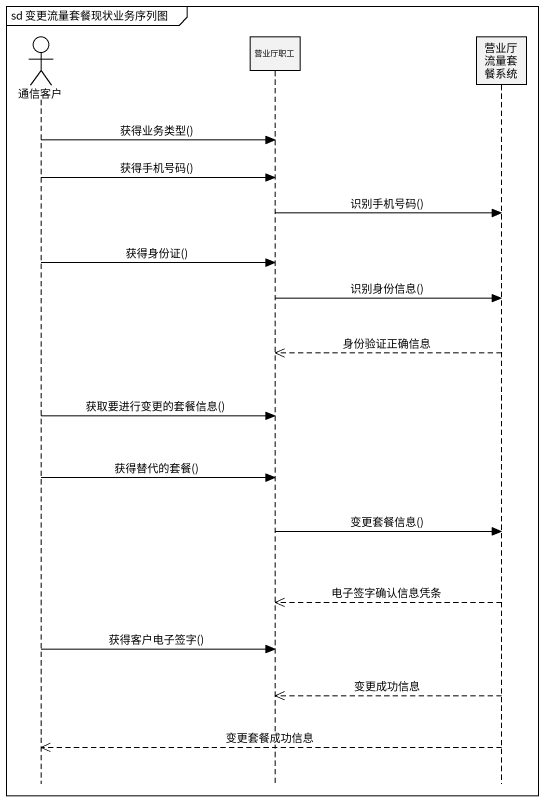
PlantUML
@startuml
mainframe sd 变更流量套餐现状业务序列图
hide footbox
actor 通信客户
participant 营业厅职工
participant 营业厅流量套餐系统

通信客户 -> 营业厅职工 : 获得业务类型()
通信客户 -> 营业厅职工 : 获得手机号码()
营业厅职工 -> 营业厅流量套餐系统 : 识别手机号码()
通信客户 -> 营业厅职工 : 获得身份证()
营业厅职工 -> 营业厅流量套餐系统 : 识别身份信息()
营业厅流量套餐系统 -->> 营业厅职工 : 身份验证正确信息
通信客户 -> 营业厅职工 : 获取要进行变更的套餐信息()
通信客户 -> 营业厅职工 : 获得替代的套餐()
营业厅职工 -> 营业厅流量套餐系统 : 变更套餐信息()
营业厅流量套餐系统 -->> 营业厅职工 : 电子签字确认信息凭条
通信客户 -> 营业厅职工 : 获得客户电子签字()
营业厅流量套餐系统 -->> 营业厅职工 : 变更成功信息
营业厅流量套餐系统 -->> 通信客户 : 变更套餐成功信息
@enduml
